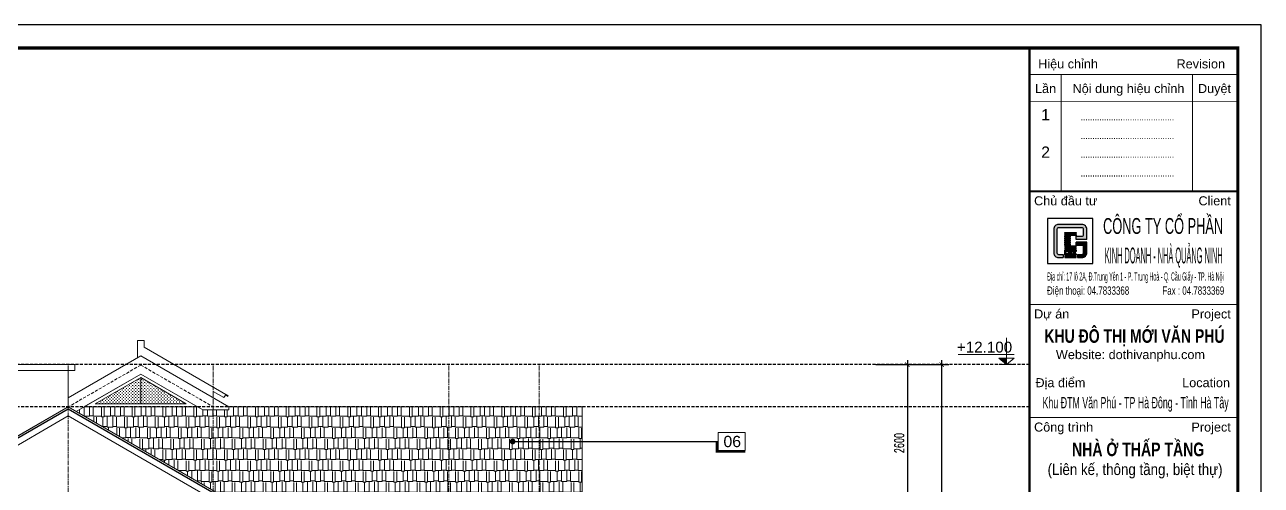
# Model space of a CAD drawing. Header units: millimetres. Extents: x -229618 to 2906, y -178063 to 96806.
# Drawn here: x -175087 to -154610, y -141005 to -133372 of the extents above; entities that cross this region are included whole.
import ezdxf
from ezdxf.enums import TextEntityAlignment as Align

# ---------------------------------------------------------------- set-up
doc = ezdxf.new("R2010")
doc.units = ezdxf.units.MM
doc.header["$LTSCALE"] = 200
doc.header["$MEASUREMENT"] = 0
doc.header["$PDMODE"] = 3
doc.header["$PDSIZE"] = 50
for name, pattern in [('CENTER', [2, 1.25, -0.25, 0.25, -0.25]), ('CENTER2', [1.125, 0.75, -0.125, 0.125, -0.125]), ('DASHED2', [0.375, 0.25, -0.125])]:
    doc.linetypes.add(name, pattern=pattern)
doc.layers.get('0').update_dxf_attribs({"color": 95, "linetype": 'CONTINUOUS'})
doc.layers.get('DEFPOINTS').update_dxf_attribs({"linetype": 'CONTINUOUS'})
for name, color, linetype in [('CUA', 145, 'CONTINUOUS'), ('DIM', 251, 'CONTINUOUS'), ('KHUNGTEN', 7, 'CONTINUOUS'), ('TEXT', 33, 'CONTINUOUS'), ('TRUC', 251, 'CENTER'), ('VAT-LIEU', 251, 'CONTINUOUS')]:
    doc.layers.add(name, color=color, linetype=linetype)
for name, color, linetype, lineweight in [('hatch', 250, 'CONTINUOUS', 5), ('nho', 252, 'CONTINUOUS', 15), ('thay', 7, 'CONTINUOUS', 18), ('tim', 18, 'CENTER2', 9)]:
    doc.layers.add(name, color=color, linetype=linetype, lineweight=lineweight)
doc.layers.add('in', color=203, linetype='CONTINUOUS', lineweight=5, plot=False)
doc.styles.add('Aria H B iso', font='Vharialb_0.ttf')
doc.styles.add('Aria H iso', font='Vharial_0.ttf')
doc.styles.add('Arial iso', font='vnarial_0.ttf')
doc.styles.add('Arial N  iso', font='vnarialn_0.ttf')
doc.styles.add('khung', font='Vhcentn_0.ttf')
doc.styles.add('NHO2', font='vncc-rms.shx', dxfattribs={"width": 0.65})
doc.styles.add('Scale', font='vnsimli.shx', dxfattribs={"width": 0.65, "bigfont": 'bigfont.shx'})
doc.dimstyles.new('Scale', dxfattribs={"dimscale": 75, "dimtxt": 2, "dimasz": 1, "dimexe": 1.6, "dimexo": 0, "dimgap": 0.8, "dimtad": 1, "dimdec": 0, "dimzin": 0, "dimdsep": 46, "dimtxsty": 'Scale', "dimblk": 'ARCHTICK', "dimcen": 0.1, "dimdle": 1, "dimclrd": 256, "dimclre": 256, "dimclrt": 3, "dimadec": 0, "dimazin": 0, "dimtfac": 1, "dimtdec": 0, "dimtix": 1, "dimtmove": 2, "dimatfit": 3, "dimldrblk": 'ARCHTICK', "dimfxl": 0, "dimtolj": 1, "dimtzin": 0, "dimarcsym": 0})

# ---------------------------------------------------------------- blocks, each defined once
blk = doc.blocks.new('LO GO NHA QUANG NINH')
at = {"layer": 'hatch', "lineweight": -2}
for points in [[(865, 759, 0.414214), (759, 865), (241, 865, 0.414214), (135, 759), (135, 500), (205, 500), (205, 759, -0.414214), (241, 795), (759, 795, -0.414214), (795, 759), (795, 640, -0.414214), (759, 604), (632, 604), (632, 533), (865, 533)], [(342, 205), (241, 205, -0.414214), (205, 241), (205, 500), (135, 500), (135, 241, 0.414214), (241, 135), (342, 135)], [(865, 474), (632, 474), (632, 404), (759, 404, -0.414214), (795, 368), (795, 241, -0.414214), (759, 205), (658, 205), (658, 135), (759, 135, 0.414214), (865, 241)]]:
    blk.add_hatch(color=32, dxfattribs=at).paths.add_polyline_path(points)
h = blk.add_hatch(color=32, dxfattribs=at)
h.paths.add_polyline_path([(378, 428), (499, 428), (499, 404), (378, 404)])
h.paths.add_polyline_path([(378, 472), (499, 472), (499, 448), (378, 448)])
h.paths.add_polyline_path([(378, 516), (499, 516), (499, 492), (378, 492)])
h.paths.add_polyline_path([(378, 560), (499, 560), (499, 536), (378, 536)])
h.paths.add_polyline_path([(378, 604), (499, 604), (499, 580), (378, 580)])
h.paths.add_polyline_path([(378, 648), (632, 648), (632, 624), (378, 624)])
h.paths.add_polyline_path([(378, 692), (632, 692), (632, 668), (378, 668)])
h = blk.add_hatch(color=32, dxfattribs=at)
h.paths.add_polyline_path([(378, 316), (632, 316), (632, 340), (378, 340)])
h.paths.add_polyline_path([(378, 360), (632, 360), (632, 384), (378, 384)])
h.paths.add_polyline_path([(632, 216), (632, 188), (578, 188), (578, 296), (632, 296), (632, 268), (606, 268), (606, 216)])
h.paths.add_polyline_path([(558, 216), (558, 188), (503, 188), (503, 296), (558, 296), (558, 268), (532, 268), (532, 216)])
h.paths.add_polyline_path([(458, 216), (403, 216), (403, 268), (458, 268)], flags=16)
h.paths.add_polyline_path([(483, 188), (378, 188), (378, 296), (483, 296)])
h.paths.add_polyline_path([(378, 135), (632, 135), (632, 168), (378, 168)])
for p, q in [((632, 533), (632, 604)), ((865, 533), (632, 533)), ((865, 474), (632, 474)), ((632, 404), (632, 474)), ((342, 205), (342, 135)), ((658, 205), (658, 135))]:
    blk.add_line(p, q, dxfattribs=at)
for points in [[(865, 533), (865, 759, 0.414214), (759, 865), (241, 865, 0.414214), (135, 759), (135, 241, 0.414214), (241, 135), (342, 135)], [(632, 604), (759, 604, 0.414214), (795, 640), (795, 759, 0.414214), (759, 795), (241, 795, 0.414214), (205, 759), (205, 241, 0.414214), (241, 205), (342, 205)], [(658, 205), (759, 205, 0.414214), (795, 241), (795, 368, 0.414214), (759, 404), (632, 404)], [(658, 135), (759, 135, 0.414214), (865, 241), (865, 474)]]:
    blk.add_lwpolyline(points, format="xyb", dxfattribs=at)
for points in [[(378, 692), (632, 692), (632, 668), (378, 668)], [(378, 648), (632, 648), (632, 624), (378, 624)], [(378, 604), (499, 604), (499, 580), (378, 580)], [(378, 560), (499, 560), (499, 536), (378, 536)], [(378, 516), (499, 516), (499, 492), (378, 492)], [(378, 472), (499, 472), (499, 448), (378, 448)], [(378, 428), (499, 428), (499, 404), (378, 404)], [(378, 360), (632, 360), (632, 384), (378, 384)], [(378, 316), (632, 316), (632, 340), (378, 340)], [(483, 188), (378, 188), (378, 296), (483, 296)], [(378, 135), (632, 135), (632, 168), (378, 168)], [(458, 216), (403, 216), (403, 268), (458, 268)]]:
    blk.add_lwpolyline(points, close=True, dxfattribs=at)
for points in [[(558, 216), (558, 188), (503, 188), (503, 296), (558, 296), (558, 268), (532, 268), (532, 216), (558, 216)], [(632, 216), (632, 188), (578, 188), (578, 296), (632, 296), (632, 268), (606, 268), (606, 216), (632, 216)]]:
    blk.add_lwpolyline(points, dxfattribs=at)
at = {"layer": 'thay', "lineweight": -2}
blk.add_lwpolyline([(0, 0), (1000, 0), (1000, 1000), (0, 1000)], close=True, dxfattribs=at)
blk = doc.blocks.new('KhungA3')
at = {"layer": 'DEFPOINTS', "color": 8}
blk.add_lwpolyline([(-3.74, 3.81), (416.31, 3.81), (416.31, 300.81), (-3.74, 300.81)], close=True, dxfattribs=at)
at = {"layer": 'KHUNGTEN', "color": 4}
for points, const_width in [([(7.54, 8.99), (411.13, 8.99), (411.13, 295.64), (7.54, 295.64)], 0.724), ([(365.13, 295.64), (411.13, 295.64), (411.13, 8.99), (365.13, 8.99)], 0.466)]:
    blk.add_lwpolyline(points, close=True, dxfattribs=dict(at, const_width=const_width))
at = {"layer": 'KHUNGTEN', "color": 8, "const_width": 0.207}
for points in [[(365.13, 289.81), (411.13, 289.81)], [(372.13, 289.81), (372.13, 264.01)], [(401.13, 289.81), (401.13, 264.01)], [(365.13, 283.81), (411.13, 283.81)], [(365.13, 239.01), (411.13, 239.01)], [(365.13, 214.01), (411.13, 214.01)]]:
    blk.add_lwpolyline(points, dxfattribs=at)
at = {"layer": 'KHUNGTEN', "color": 4, "const_width": 0.466}
blk.add_lwpolyline([(365.13, 264.01), (411.13, 264.01)], dxfattribs=at)
at = {"layer": 'KHUNGTEN'}
blk.add_lwpolyline([(369.13, 248.01), (379.13, 248.01), (379.13, 258.01), (369.13, 258.01)], close=True, dxfattribs=at)
at = {"layer": 'DIM', "linetype": 'Continuous', "xscale": 0.009999999999999998, "yscale": 0.009999999999999998, "zscale": 0.009999999999999992}
blk.add_blockref('LO GO NHA QUANG NINH', (369.13, 248.01), dxfattribs=at)
at = {"layer": 'KHUNGTEN', "color": 8, "style": 'Arial iso'}
for s, height, width, p in [('HiÖu chØnh', 2, 1, (367.05, 291.16)), ('Chñ ®Çu t\xad', 2, 1, (366.14, 260.9)), ('§iÖn tho¹i: 04.7833368', 1.8479, 0.679517, (369.01, 241.14)), ('Dù ¸n', 2, 1, (366.14, 235.9)), ('Website: dothivanphu.com', 2, 1, (370.96, 226.92)), ('§Þa ®iÓm', 2, 1, (366.45, 220.71)), ('C«ng tr×nh', 2, 1, (366.14, 210.9))]:
    blk.add_text(s, height=height, dxfattribs=dict(at, width=width)).set_placement(p)
for s, height, width, p in [('Revision', 2, 1, (408.31, 291.16)), ('Client', 2, 1, (409.58, 260.9)), ('Fax : 04.7833369', 1.8479, 0.679517, (408.13, 241.14)), ('Project', 2, 1, (409.58, 235.9)), ('Location', 2, 1, (409.4, 220.71)), ('Project', 2, 1, (409.58, 210.9))]:
    blk.add_text(s, height=height, dxfattribs=dict(at, width=width)).set_placement(p, align=Align.RIGHT)
at = {"layer": 'KHUNGTEN', "color": 8, "style": 'Arial iso', "width": 1}
for s, p in [('LÇn', (368.68, 286.71)), ('Néi dung hiÖu chØnh', (386.99, 286.71)), ('DuyÖt', (405.98, 286.71))]:
    blk.add_text(s, height=2, dxfattribs=at).set_placement(p, align=Align.MIDDLE_CENTER)
at = {"layer": 'KHUNGTEN', "color": 8}
for s, height, style, width, p in [('1', 2.5, 'Arial N  iso', 1, (368.68, 279.67)), ('........................................', 1.738, 'NHO2', 0.8, (386.75, 279.67)), ('........................................', 1.738, 'NHO2', 0.8, (386.75, 275.53)), ('2', 2.5, 'Arial N  iso', 1, (368.68, 271.4)), ('........................................', 1.738, 'NHO2', 0.8, (386.75, 271.4)), ('........................................', 1.738, 'NHO2', 0.8, (386.75, 267.26))]:
    blk.add_text(s, height=height, dxfattribs=dict(at, style=style, width=width)).set_placement(p, align=Align.CENTER)
at = {"layer": 'KHUNGTEN', "style": 'khung'}
for s, width, p, p2 in [('c«ng ty cæ phÇn', 0.567651, (381.38, 254.59), (407.88, 254.59)), ('KINH DOANH - NHµ QU¶NG NINH', 0.310766, (381.76, 248.07), (407.76, 248.07))]:
    blk.add_text(s, height=3.5, dxfattribs=dict(at, width=width)).set_placement(p, p2, align=Align.FIT)
at = {"layer": 'KHUNGTEN', "color": 8, "style": 'Arial iso', "width": 0.452509}
blk.add_text('§Þa chØ: 17 l« 2A, §.Trung Yªn 1 - P. Trung Hoµ - Q. CÇu GiÊy - TP. Hµ Néi', height=1.8479, dxfattribs=at).set_placement((369.04, 244.25), (408, 244.25), align=Align.FIT)
at = {"layer": 'KHUNGTEN', "color": 7}
for s, height, style, width, p, p2 in [('KHU §¤ THÞ MíI V¡N PHó', 3, 'Aria H B iso', 0.742905, (368.41, 230.52), (408.19, 230.52)), ('Khu §TM V¨n Phó - TP Hµ §«ng - TØnh Hµ T©y', 2.5, 'Arial iso', 0.558949, (368, 216.04), (409.11, 216.04)), ('nhµ ë thÊp tÇng ', 3, 'Aria H B iso', 0.745677, (374.53, 205.47), (404.57, 205.47)), ('(Liªn kÕ, th«ng tÇng, biÖt thù)', 2.5, 'Arial iso', 0.850064, (369.13, 201.3), (407.75, 201.3))]:
    blk.add_text(s, height=height, dxfattribs=dict(at, style=style, width=width)).set_placement(p, p2, align=Align.FIT)
blk = doc.blocks.new('_ArchTick')
at = {"color": 0, "linetype": 'ByBlock', "const_width": 0.15}
blk.add_lwpolyline([(-0.5, -0.5), (0.5, 0.5)], dxfattribs=at)
blk = doc.blocks.new('*D2349')
at = {"layer": 'DEFPOINTS', "color": 0, "linetype": 'Continuous'}
for p in [(-160990, -139005), (-160990, -141605), (-160471, -141605)]:
    blk.add_point(p, dxfattribs=at)
at = {"layer": 'DIM', "linetype": 'Continuous', "lineweight": -2}
for p, q in [((-160990, -139005), (-160351, -139005)), ((-160471, -138930), (-160471, -141680)), ((-160990, -141605), (-160351, -141605))]:
    blk.add_line(p, q, dxfattribs=at)
at = {"layer": 'DIM', "linetype": 'Continuous', "lineweight": -2, "xscale": 75, "yscale": 75, "zscale": 75}
for p, rotation in [((-160471, -139005), 90), ((-160471, -141605), 270)]:
    blk.add_blockref('_ArchTick', p, dxfattribs=dict(at, rotation=rotation))
at = {"layer": 'DIM', "color": 3, "linetype": 'Continuous', "insert": (-160606, -140305), "char_height": 150, "attachment_point": 5, "rotation": 90, "style": 'Scale'}
blk.add_mtext('\\A1;2600', dxfattribs=at)
blk = doc.blocks.new('*D2354')
at = {"layer": 'DEFPOINTS', "color": 0, "linetype": 'Continuous'}
for p in [(-160990, -139005), (-160990, -151605), (-159903, -151605)]:
    blk.add_point(p, dxfattribs=at)
at = {"layer": 'DIM', "linetype": 'Continuous', "lineweight": -2}
for p, q in [((-160990, -139005), (-159783, -139005)), ((-159903, -138930), (-159903, -151680)), ((-160990, -151605), (-159783, -151605))]:
    blk.add_line(p, q, dxfattribs=at)
at = {"layer": 'DIM', "linetype": 'Continuous', "lineweight": -2, "xscale": 75, "yscale": 75, "zscale": 75}
for p, rotation in [((-159903, -139005), 90), ((-159903, -151605), 270)]:
    blk.add_blockref('_ArchTick', p, dxfattribs=dict(at, rotation=rotation))
at = {"layer": 'DIM', "color": 3, "linetype": 'Continuous', "insert": (-160038, -145305), "char_height": 150, "attachment_point": 5, "rotation": 90, "style": 'Scale'}
blk.add_mtext('\\A1;12600', dxfattribs=at)
blk = doc.blocks.new('cao do')
at = {"layer": 'thay'}
for p, q in [((0, 445), (0, 0)), ((798, 170), (-128, 170)), ((0, 0), (-128, 106)), ((128, 106), (-128, 106)), ((0, 0), (128, 106))]:
    blk.add_line(p, q, dxfattribs=at)
at = {"layer": 'thay', "ltscale": 600}
blk.add_line((128, 0), (-128, 0), dxfattribs=at)
at = {"layer": 'thay', "color": 150, "ltscale": 600}
blk.add_solid([(0, 0), (0, 106), (128, 106)], dxfattribs=at)
at = {"layer": 'TEXT', "style": 'Arial N  iso'}
blk.add_attdef('%%P0.000', text='', height=200, dxfattribs=at).set_placement((70, 290), align=Align.MIDDLE_LEFT)
blk = doc.blocks.new('vld')
at = {"layer": 'thay', "color": 1, "ltscale": 600, "const_width": 1270}
blk.add_lwpolyline([(635, 140), (635, -5717), (-15232, -5717)], dxfattribs=at)
at = {"layer": 'thay'}
blk.add_lwpolyline([(-15232, -5082), (0, -5082), (0, 5082), (-15232, 5082)], close=True, dxfattribs=at)
at = {"layer": 'TEXT', "style": 'Aria H iso'}
blk.add_attdef('1', text='', height=6350, dxfattribs=at).set_placement((-7944, -3167), align=Align.CENTER)

msp = doc.modelspace()

# ---------------------------------------------------------------- hatches: boundary and pattern name
at = {"layer": 'hatch'}
h = msp.add_hatch(dxfattribs=at)
h.set_pattern_fill('CROSS', color=256, scale=100, style=0)
h.set_pattern_definition([(0, (-63006.429, 2e-10), (25, 25), [12.5, -37.5]), (90, (-63000.179, -6.25), (-25, 25), [12.5, -37.5])])
h.paths.add_polyline_path([(-173165.3, -139219.8), (-173918.9, -139654.9), (-173165.3, -139654.9)])
h.paths.add_polyline_path([(-173165.3, -139219.8), (-173165.3, -139654.9), (-172411.7, -139654.9)])
at = {"layer": 'hatch', "linetype": 'Continuous'}
h = msp.add_hatch(dxfattribs=at)
h.set_pattern_fill('AR-RSHKE', color=256, scale=15, style=0)
h.set_pattern_definition([(180, (-343715.16, 0), (-382.5, 180), [90, -75, 105, -45, 135, -60]), (180, (-343805.16, 7.5), (-382.5, 180), [75, -285, 60, -90]), (180, (-343985.16, -11.25), (-382.5, 180), [45, -465]), (90, (-343715.16, 0), (127.5, 180), [172.5, -547.5]), (90, (-343805.16, 0), (127.5, 180), [168.75, -551.25]), (90, (-343880.16, 0), (127.5, 180), [157.5, -562.5]), (90, (-343985.16, -11.25), (127.5, 180), [172.5, -547.5]), (90, (-344030.16, -11.25), (127.5, 180), [172.5, -547.5]), (90, (-344165.16, 0), (127.5, 180), [165, -555])])
h.paths.add_polyline_path([(-174235.4, -139779.9), (-174105.5, -139704.9), (-172225.1, -139704.9), (-172138.5, -139754.9), (-171705.5, -139754.9), (-171705.5, -139704.9), (-165855.3, -139704.9), (-165855.3, -141604.9), (-171074.4, -141604.9)])
h.paths.add_polyline_path([(-171074.4, -141604.9), (-165855.3, -141604.9), (-165855.3, -141673.6), (-170955.3, -141673.6)])

# ---------------------------------------------------------------- linework, layer by layer
at = {"layer": 'hatch', "color": 251, "linetype": 'DASHED2'}
for q in [(-174365.3, -139704.9), (-171965.3, -139704.9)]:
    msp.add_line((-173165.3, -139012), q, dxfattribs=at)
at = {"layer": 'hatch', "linetype": 'Continuous'}
msp.add_line((-173165.3, -139219.8), (-173165.3, -139654.9), dxfattribs=at)
msp.add_lwpolyline([(-173165.3, -139219.8), (-173918.9, -139654.9), (-172411.7, -139654.9), (-173165.3, -139219.8)], dxfattribs=at)
at = {"layer": 'in', "linetype": 'Continuous'}
msp.add_lwpolyline([(-186113.1, -155646.6), (-154609.9, -155646.6), (-154609.9, -133371.6), (-186113.1, -133371.6)], close=True, dxfattribs=at)
at = {"layer": 'nho', "linetype": 'Continuous'}
msp.add_lwpolyline([(-173165.3, -139162), (-174105.5, -139704.9), (-172225.1, -139704.9), (-173165.3, -139162)], dxfattribs=at)
at = {"layer": 'thay', "linetype": 'Continuous'}
for p, q in [((-173165.3, -138862), (-174365.3, -139554.9)), ((-173165.3, -138862), (-171705.5, -139704.9)), ((-173165.3, -139162), (-174235.4, -139779.9)), ((-173165.3, -139162), (-172138.5, -139754.9)), ((-174365.3, -139554.9), (-174365.3, -139704.9)), ((-174365.3, -139704.9), (-179016.2, -142390)), ((-174365.3, -139854.9), (-178951.2, -142502.5)), ((-174365.3, -139704.9), (-170914.5, -141697.2)), ((-174365.3, -139854.9), (-170979.4, -141809.7)), ((-174105.5, -139704.9), (-172225.1, -139704.9)), ((-172138.5, -139754.9), (-171705.5, -139754.9)), ((-171705.5, -139704.9), (-165855.3, -139704.9)), ((-171705.5, -139704.9), (-171705.5, -139754.9)), ((-165855.3, -139704.9), (-165855.3, -141809.7))]:
    msp.add_line(p, q, dxfattribs=at)
at = {"layer": 'thay'}
msp.add_lwpolyline([(-173220.3, -138893.8), (-173220.3, -138604.9), (-173110.3, -138604.9), (-173110.3, -138718.4), (-171715.3, -139523.8), (-171721.3, -139534.2), (-171764.6, -139509.2), (-171789.6, -139552.5), (-171965.3, -139451), (-171965.3, -139554.9)], dxfattribs=at)
for points in [[(-174255.3, -139004.9), (-175365.3, -139004.9), (-175365.3, -139104.9), (-174255.3, -139104.9)], [(-174365.3, -139104.9), (-175255.3, -139104.9), (-175255.3, -140218.7), (-174365.3, -139704.9)]]:
    msp.add_lwpolyline(points, close=True, dxfattribs=at)
at = {"layer": 'tim', "ltscale": 0.5}
for p, q in [((-174365.3, -153492.5), (-174365.3, -139012)), ((-171965.3, -153492.5), (-171965.3, -139012)), ((-168065.3, -153492.5), (-168065.3, -139012)), ((-166565.3, -153492.5), (-166565.3, -139012))]:
    msp.add_line(p, q, dxfattribs=at)
at = {"layer": 'TRUC', "linetype": 'DASHED2'}
for p, q in [((-158448, -139004.9), (-185224.6, -139004.9)), ((-158448, -139704.9), (-185224.6, -139704.9))]:
    msp.add_line(p, q, dxfattribs=at)
at = {"layer": 'VAT-LIEU', "linetype": 'Continuous'}
msp.add_lwpolyline([(-178975.3, -142401), (-174365.3, -139739.4), (-170955.3, -141708.2), (-165855.3, -141708.2)], dxfattribs=at)

# ---------------------------------------------------------------- block references
at = {"layer": 'CUA'}
ref = msp.add_blockref('vld', (-163606, -140279.2), dxfattribs=dict(at, xscale=-0.02952755894511938, yscale=0.02952755894511938, zscale=0.0295275590551172))
ref.add_attrib('1', '06', dxfattribs={"layer": 'TEXT', "height": 187.5, "style": 'Aria H iso'}).set_placement((-163370.5, -140372.7), align=Align.CENTER)
at = {"layer": 'KHUNGTEN', "xscale": 75, "yscale": 75, "zscale": 75.00000000000009}
msp.add_blockref('KhungA3', (-185832.8, -155932.6), dxfattribs=at)
at = {"layer": 'thay', "linetype": 'Continuous'}
ref = msp.add_blockref('cao do', (-158829.2, -139004.9), dxfattribs=dict(at, xscale=-1))
ref.add_attrib('%%P0.000', '+12.100', dxfattribs={"layer": 'TEXT', "height": 180, "style": 'Arial N  iso'}).set_placement((-159651, -138714.9), align=Align.MIDDLE_LEFT)

# ---------------------------------------------------------------- dimensions: what is measured, and where the dimension line sits
at = {"layer": 'DIM', "linetype": 'Continuous'}
for base, p2, picture, middle in [((-160471, -141604.9), (-160990.4, -141604.9), '*D2349', (-160606, -140304.9)), ((-159903.3, -151604.9), (-160990.4, -151604.9), '*D2354', (-160038.3, -145304.9))]:
    dim = msp.add_linear_dim(base=base, p1=(-160990.4, -139004.9), p2=p2, angle=90, dimstyle='Scale', dxfattribs=at)
    dim.commit()
    dim.dimension.update_dxf_attribs({"geometry": picture, "text_midpoint": middle})

# ---------------------------------------------------------------- leaders
at = {"layer": 'DIM', "linetype": 'Continuous', "ltscale": 8}
msp.add_leader([(-167006.9, -140279.2), (-163608.9, -140279.2)], dimstyle='Scale', override={"dimasz": 5, "dimldrblk": 'DotSmall'}, dxfattribs=at)

doc.saveas('drawing.dxf')
